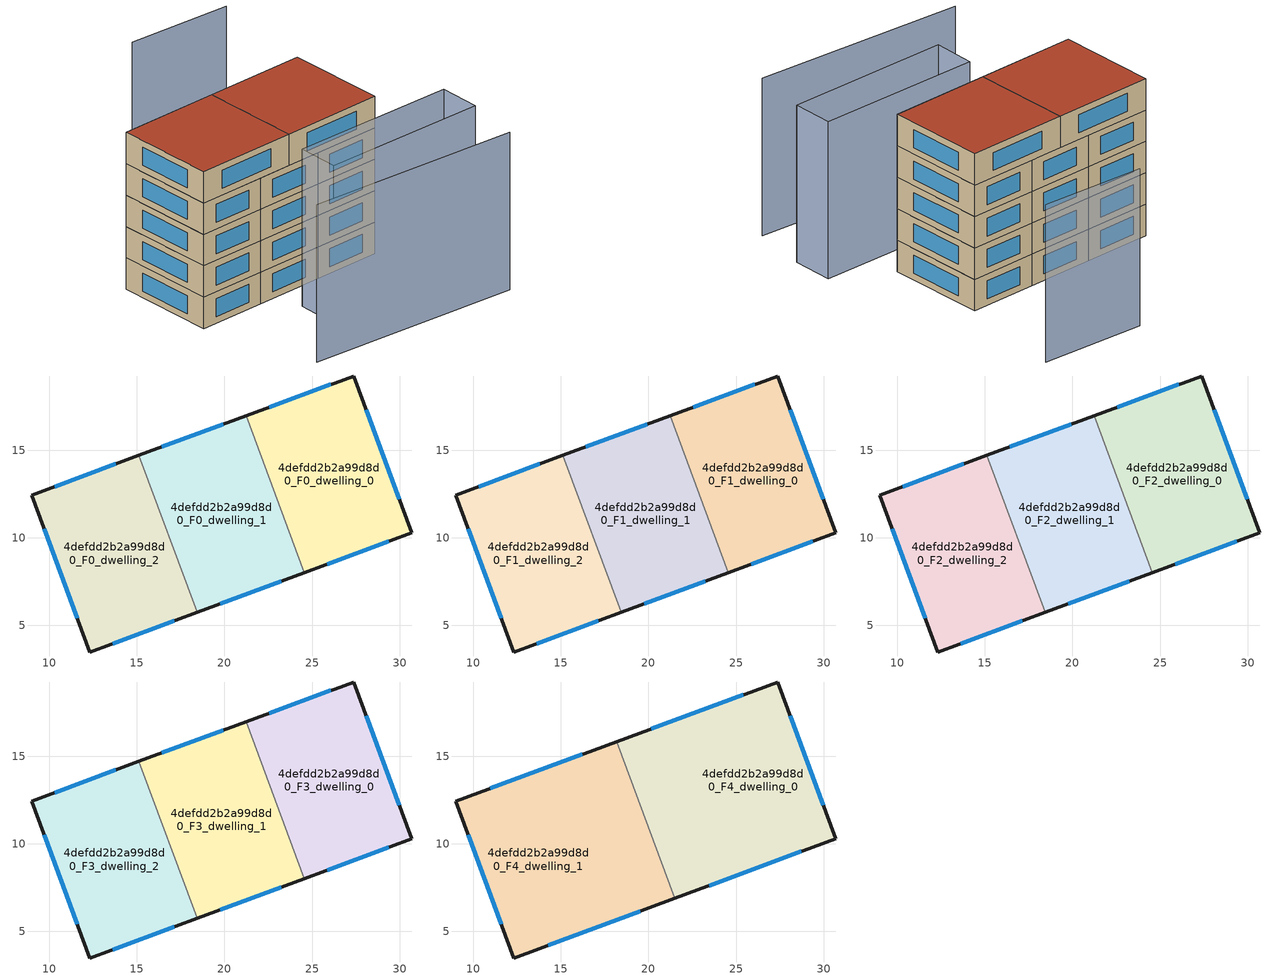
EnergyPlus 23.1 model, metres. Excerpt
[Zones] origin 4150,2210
4defdd2b2a99d8d0_F0_dwelling_0
 floor ground (EU_floor_Construction): 27.36,19.23 30.7,10.29 24.56,8.01 21.25,16.97 z0
 wall outside (EU_wall_Construction): 24.56,8.01 30.7,10.29 27.36,19.23 21.25,16.97 z0:3
 wall to 4defdd2b2a99d8d0_F0_dwelling_1 (EU_wall_Construction): 21.25,16.97 24.56,8.01 z0:3
 window (EU_Window_Construction): 26.05,18.74 22.56,17.45 / 29.98,12.2 28.08,17.31 / 25.88,8.5 29.38,9.8 z0.64:2.36
4defdd2b2a99d8d0_F0_dwelling_1
 floor ground (EU_floor_Construction): 21.25,16.97 24.56,8.01 18.44,5.75 15.12,14.7 z0
 wall outside (EU_wall_Construction): 18.44,5.75 24.56,8.01 / 21.25,16.97 15.12,14.7 z0:3
 wall to 4defdd2b2a99d8d0_F0_dwelling_2 (EU_wall_Construction): 15.12,14.7 18.44,5.75 z0:3
 window (EU_Window_Construction): 19.75,6.23 23.25,7.53 / 19.93,16.48 16.43,15.19 z0.64:2.36
4defdd2b2a99d8d0_F0_dwelling_2
 floor ground (EU_floor_Construction): 15.12,14.7 18.44,5.75 12.33,3.48 8.99,12.43 z0
 wall outside (EU_wall_Construction): 15.12,14.7 8.99,12.43 12.33,3.48 18.44,5.75 z0:3
 window (EU_Window_Construction): 13.64,3.97 17.13,5.26 / 9.71,10.52 11.61,5.4 / 13.81,14.22 10.3,12.92 z0.64:2.36
4defdd2b2a99d8d0_F1_dwelling_0
 floor to 4defdd2b2a99d8d0_F0_dwelling_0 (EU_floor_Construction): 27.36,19.23 30.7,10.29 24.56,8.01 21.25,16.97 z3
 wall outside (EU_wall_Construction): 24.56,8.01 30.7,10.29 27.36,19.23 21.25,16.97 z3:6
 wall to 4defdd2b2a99d8d0_F1_dwelling_1 (EU_wall_Construction): 21.25,16.97 24.56,8.01 z3:6
 window (EU_Window_Construction): 26.05,18.74 22.56,17.45 / 29.98,12.2 28.08,17.31 / 25.88,8.5 29.38,9.8 z3.64:5.36
4defdd2b2a99d8d0_F1_dwelling_1
 floor to 4defdd2b2a99d8d0_F0_dwelling_1 (EU_floor_Construction): 21.25,16.97 24.56,8.01 18.44,5.75 15.12,14.7 z3
 wall outside (EU_wall_Construction): 18.44,5.75 24.56,8.01 / 21.25,16.97 15.12,14.7 z3:6
 wall to 4defdd2b2a99d8d0_F1_dwelling_2 (EU_wall_Construction): 15.12,14.7 18.44,5.75 z3:6
 window (EU_Window_Construction): 19.75,6.23 23.25,7.53 / 19.93,16.48 16.43,15.19 z3.64:5.36
4defdd2b2a99d8d0_F1_dwelling_2
 floor to 4defdd2b2a99d8d0_F0_dwelling_2 (EU_floor_Construction): 15.12,14.7 18.44,5.75 12.33,3.48 8.99,12.43 z3
 wall outside (EU_wall_Construction): 15.12,14.7 8.99,12.43 12.33,3.48 18.44,5.75 z3:6
 window (EU_Window_Construction): 13.64,3.97 17.13,5.26 / 9.71,10.52 11.61,5.4 / 13.81,14.22 10.3,12.92 z3.64:5.36
4defdd2b2a99d8d0_F2_dwelling_0
 floor to 4defdd2b2a99d8d0_F1_dwelling_0 (EU_floor_Construction): 27.36,19.23 30.7,10.29 24.56,8.01 21.25,16.97 z6
 wall outside (EU_wall_Construction): 24.56,8.01 30.7,10.29 27.36,19.23 21.25,16.97 z6:9
 wall to 4defdd2b2a99d8d0_F2_dwelling_1 (EU_wall_Construction): 21.25,16.97 24.56,8.01 z6:9
 window (EU_Window_Construction): 26.05,18.74 22.56,17.45 / 29.98,12.2 28.08,17.31 / 25.88,8.5 29.38,9.8 z6.64:8.36
4defdd2b2a99d8d0_F2_dwelling_1
 floor to 4defdd2b2a99d8d0_F1_dwelling_1 (EU_floor_Construction): 21.25,16.97 24.56,8.01 18.44,5.75 15.12,14.7 z6
 wall outside (EU_wall_Construction): 18.44,5.75 24.56,8.01 / 21.25,16.97 15.12,14.7 z6:9
 wall to 4defdd2b2a99d8d0_F2_dwelling_2 (EU_wall_Construction): 15.12,14.7 18.44,5.75 z6:9
 window (EU_Window_Construction): 19.75,6.23 23.25,7.53 / 19.93,16.48 16.43,15.19 z6.64:8.36
4defdd2b2a99d8d0_F2_dwelling_2
 floor to 4defdd2b2a99d8d0_F1_dwelling_2 (EU_floor_Construction): 15.12,14.7 18.44,5.75 12.33,3.48 8.99,12.43 z6
 wall outside (EU_wall_Construction): 15.12,14.7 8.99,12.43 12.33,3.48 18.44,5.75 z6:9
 window (EU_Window_Construction): 13.64,3.97 17.13,5.26 / 9.71,10.52 11.61,5.4 / 13.81,14.22 10.3,12.92 z6.64:8.36
4defdd2b2a99d8d0_F3_dwelling_0
 floor to 4defdd2b2a99d8d0_F2_dwelling_0 (EU_floor_Construction): 27.36,19.23 30.7,10.29 24.56,8.01 21.25,16.97 z9
 wall outside (EU_wall_Construction): 24.56,8.01 30.7,10.29 27.36,19.23 21.25,16.97 z9:12
 wall to 4defdd2b2a99d8d0_F3_dwelling_1 (EU_wall_Construction): 21.25,16.97 24.56,8.01 z9:12
 window (EU_Window_Construction): 26.05,18.74 22.56,17.45 / 29.98,12.2 28.08,17.31 / 25.88,8.5 29.38,9.8 z9.64:11.36
4defdd2b2a99d8d0_F3_dwelling_1
 floor to 4defdd2b2a99d8d0_F2_dwelling_1 (EU_floor_Construction): 21.25,16.97 24.56,8.01 18.44,5.75 15.12,14.7 z9
 wall outside (EU_wall_Construction): 18.44,5.75 24.56,8.01 / 21.25,16.97 15.12,14.7 z9:12
 wall to 4defdd2b2a99d8d0_F3_dwelling_2 (EU_wall_Construction): 15.12,14.7 18.44,5.75 z9:12
 window (EU_Window_Construction): 19.75,6.23 23.25,7.53 / 19.93,16.48 16.43,15.19 z9.64:11.36
4defdd2b2a99d8d0_F3_dwelling_2
 floor to 4defdd2b2a99d8d0_F2_dwelling_2 (EU_floor_Construction): 15.12,14.7 18.44,5.75 12.33,3.48 8.99,12.43 z9
 wall outside (EU_wall_Construction): 15.12,14.7 8.99,12.43 12.33,3.48 18.44,5.75 z9:12
 window (EU_Window_Construction): 13.64,3.97 17.13,5.26 / 9.71,10.52 11.61,5.4 / 13.81,14.22 10.3,12.92 z9.64:11.36
4defdd2b2a99d8d0_F4_dwelling_0
 floor to 4defdd2b2a99d8d0_F3_dwelling_0 (EU_floor_Construction): 27.36,19.23 30.7,10.29 24.56,8.01 21.25,16.97 z12
 floor to 4defdd2b2a99d8d0_F3_dwelling_1 (EU_floor_Construction): 21.25,16.97 24.56,8.01 21.5,6.88 18.18,15.83 z12
 wall outside (EU_wall_Construction): 21.5,6.88 30.7,10.29 27.36,19.23 18.18,15.83 z12:15
 wall to 4defdd2b2a99d8d0_F4_dwelling_1 (EU_wall_Construction): 18.18,15.83 21.5,6.88 z12:15
 window (EU_Window_Construction): 25.4,18.5 20.15,16.56 / 29.98,12.2 28.08,17.31 / 23.47,7.61 28.73,9.56 z12.64:14.36
 roof outside (EU_roof_Construction): 30.7,10.29 27.36,19.23 18.18,15.83 21.5,6.88 z15
4defdd2b2a99d8d0_F4_dwelling_1
 floor to 4defdd2b2a99d8d0_F3_dwelling_1 (EU_floor_Construction): 18.18,15.83 21.5,6.88 18.44,5.75 15.12,14.7 z12
 floor to 4defdd2b2a99d8d0_F3_dwelling_2 (EU_floor_Construction): 15.12,14.7 18.44,5.75 12.33,3.48 8.99,12.43 z12
 wall outside (EU_wall_Construction): 18.18,15.83 8.99,12.43 12.33,3.48 21.5,6.88 z12:15
 window (EU_Window_Construction): 14.29,4.21 19.54,6.15 / 9.71,10.52 11.61,5.4 / 16.21,15.1 10.96,13.16 z12.64:14.36
 roof outside (EU_roof_Construction): 21.5,6.88 18.18,15.83 8.99,12.43 12.33,3.48 z15
shading: 18.82,-5.6 38.71,0.01 / 25.35,29.86 15.6,26.98 / 21.47,3.98 36.57,9.24 / 36.57,9.24 37.88,5.49 / 37.88,5.49 22.77,0.23 / 22.77,0.23 21.47,3.98 z0:15
[Building]
EU S2 Campaign: North Axis=0; Terrain=City; Solar Distribution=FullExterior
[Site:Location]
Yerevan-Zvartnots.Intl.AP: Latitude=40.15; Longitude=44.383; Time Zone=4; Elevation=854
[SizingPeriod:WeatherFileDays]
AnnualSizingPeriod: Begin Month=1; Begin Day of Month=1; End Month=12; End Day of Month=31; Day of Week for Start Day=Monday; Use Weather File Daylight Saving Period=No; Use Weather File Rain and Snow Indicators=No
[MATERIAL]
EU_InternalMass_Material: Roughness=MediumRough; Thickness=0.1; Conductivity=1; Density=1800; Specific Heat=900; Thermal Absorptance=0.9; Solar Absorptance=0.7; Visible Absorptance=0.7
[MATERIAL:NOMASS] Roughness=MediumRough; Thermal Absorptance=0.9; Solar Absorptance=0.7; Visible Absorptance=0.7
Name | Thermal Resistance
EU_wall_NoMass | 1.05043
EU_roof_NoMass | 1.45357
EU_floor_NoMass | 0.478065
[WINDOWMATERIAL:SIMPLEGLAZINGSYSTEM]
EU_Window_SimpleGlazing: UFactor=2.5566; Solar Heat Gain Coefficient=0.75; Visible Transmittance=0.75
[CONSTRUCTION]
EU_wall_Construction: EU_wall_NoMass
EU_roof_Construction: EU_roof_NoMass
EU_floor_Construction: EU_floor_NoMass
EU_Window_Construction: EU_Window_SimpleGlazing
EU_InternalMass_Construction: EU_InternalMass_Material
[ZONE] Type=1; Multiplier=1; Ceiling Height=autocalculate; Floor Area=autocalculate; Part of Total Floor Area=Yes
Name | Volume
4defdd2b2a99d8d0_F0_dwelling_0; 4defdd2b2a99d8d0_F1_dwelling_0; 4defdd2b2a99d8d0_F2_dwelling_0; 4defdd2b2a99d8d0_F3_dwelling_0 | 187.015
4defdd2b2a99d8d0_F4_dwelling_0 | 280.552
4defdd2b2a99d8d0_F0_dwelling_1; 4defdd2b2a99d8d0_F1_dwelling_1; 4defdd2b2a99d8d0_F2_dwelling_1; 4defdd2b2a99d8d0_F3_dwelling_1 | 187.016
4defdd2b2a99d8d0_F4_dwelling_1 | 280.518
4defdd2b2a99d8d0_F0_dwelling_2; 4defdd2b2a99d8d0_F1_dwelling_2; 4defdd2b2a99d8d0_F2_dwelling_2; 4defdd2b2a99d8d0_F3_dwelling_2 | 187.038
[INTERNALMASS] Construction=EU_InternalMass_Construction
Name | Zone or ZoneList | Surface Area
4defdd2b2a99d8d0_F0_dwelling_0_EU_InternalMass | 4defdd2b2a99d8d0_F0_dwelling_0 | 62.3385
4defdd2b2a99d8d0_F0_dwelling_1_EU_InternalMass | 4defdd2b2a99d8d0_F0_dwelling_1 | 62.3389
4defdd2b2a99d8d0_F0_dwelling_2_EU_InternalMass | 4defdd2b2a99d8d0_F0_dwelling_2 | 62.3459
4defdd2b2a99d8d0_F1_dwelling_0_EU_InternalMass | 4defdd2b2a99d8d0_F1_dwelling_0 | 62.3385
4defdd2b2a99d8d0_F1_dwelling_1_EU_InternalMass | 4defdd2b2a99d8d0_F1_dwelling_1 | 62.3389
4defdd2b2a99d8d0_F1_dwelling_2_EU_InternalMass | 4defdd2b2a99d8d0_F1_dwelling_2 | 62.3459
4defdd2b2a99d8d0_F2_dwelling_0_EU_InternalMass | 4defdd2b2a99d8d0_F2_dwelling_0 | 62.3385
4defdd2b2a99d8d0_F2_dwelling_1_EU_InternalMass | 4defdd2b2a99d8d0_F2_dwelling_1 | 62.3389
4defdd2b2a99d8d0_F2_dwelling_2_EU_InternalMass | 4defdd2b2a99d8d0_F2_dwelling_2 | 62.3459
4defdd2b2a99d8d0_F3_dwelling_0_EU_InternalMass | 4defdd2b2a99d8d0_F3_dwelling_0 | 62.3385
4defdd2b2a99d8d0_F3_dwelling_1_EU_InternalMass | 4defdd2b2a99d8d0_F3_dwelling_1 | 62.3389
4defdd2b2a99d8d0_F3_dwelling_2_EU_InternalMass | 4defdd2b2a99d8d0_F3_dwelling_2 | 62.3459
4defdd2b2a99d8d0_F4_dwelling_0_EU_InternalMass | 4defdd2b2a99d8d0_F4_dwelling_0 | 93.5172
4defdd2b2a99d8d0_F4_dwelling_1_EU_InternalMass | 4defdd2b2a99d8d0_F4_dwelling_1 | 93.5057
[OTHEREQUIPMENT] Fuel Type=Electricity; Design Level Calculation Method=Watts/Area; Power per Zone Floor Area=1; Fraction Latent=0; Fraction Radiant=0; Fraction Lost=0; Carbon Dioxide Generation Rate=0; EndUse Subcategory=EU_Step8_InternalGains
Name | Zone or ZoneList or Space or SpaceList | Schedule
EU_Step8_InternalGain_4defdd2b2a99d8d0_F0_dwelling_0_f000 | 4defdd2b2a99d8d0_F0_dwelling_0 | EU_Step8_GainSchedule_4defdd2b2a99d8d0_F0_dwelling_0_f000
EU_Step8_InternalGain_4defdd2b2a99d8d0_F0_dwelling_1_f000 | 4defdd2b2a99d8d0_F0_dwelling_1 | EU_Step8_GainSchedule_4defdd2b2a99d8d0_F0_dwelling_1_f000
EU_Step8_InternalGain_4defdd2b2a99d8d0_F0_dwelling_2_f000 | 4defdd2b2a99d8d0_F0_dwelling_2 | EU_Step8_GainSchedule_4defdd2b2a99d8d0_F0_dwelling_2_f000
EU_Step8_InternalGain_4defdd2b2a99d8d0_F1_dwelling_0_f000 | 4defdd2b2a99d8d0_F1_dwelling_0 | EU_Step8_GainSchedule_4defdd2b2a99d8d0_F1_dwelling_0_f000
EU_Step8_InternalGain_4defdd2b2a99d8d0_F1_dwelling_1_f000 | 4defdd2b2a99d8d0_F1_dwelling_1 | EU_Step8_GainSchedule_4defdd2b2a99d8d0_F1_dwelling_1_f000
EU_Step8_InternalGain_4defdd2b2a99d8d0_F1_dwelling_2_f000 | 4defdd2b2a99d8d0_F1_dwelling_2 | EU_Step8_GainSchedule_4defdd2b2a99d8d0_F1_dwelling_2_f000
EU_Step8_InternalGain_4defdd2b2a99d8d0_F2_dwelling_0_f000 | 4defdd2b2a99d8d0_F2_dwelling_0 | EU_Step8_GainSchedule_4defdd2b2a99d8d0_F2_dwelling_0_f000
EU_Step8_InternalGain_4defdd2b2a99d8d0_F2_dwelling_1_f000 | 4defdd2b2a99d8d0_F2_dwelling_1 | EU_Step8_GainSchedule_4defdd2b2a99d8d0_F2_dwelling_1_f000
EU_Step8_InternalGain_4defdd2b2a99d8d0_F2_dwelling_2_f000 | 4defdd2b2a99d8d0_F2_dwelling_2 | EU_Step8_GainSchedule_4defdd2b2a99d8d0_F2_dwelling_2_f000
EU_Step8_InternalGain_4defdd2b2a99d8d0_F3_dwelling_0_f000 | 4defdd2b2a99d8d0_F3_dwelling_0 | EU_Step8_GainSchedule_4defdd2b2a99d8d0_F3_dwelling_0_f000
EU_Step8_InternalGain_4defdd2b2a99d8d0_F3_dwelling_1_f000 | 4defdd2b2a99d8d0_F3_dwelling_1 | EU_Step8_GainSchedule_4defdd2b2a99d8d0_F3_dwelling_1_f000
EU_Step8_InternalGain_4defdd2b2a99d8d0_F3_dwelling_2_f000 | 4defdd2b2a99d8d0_F3_dwelling_2 | EU_Step8_GainSchedule_4defdd2b2a99d8d0_F3_dwelling_2_f000
EU_Step8_InternalGain_4defdd2b2a99d8d0_F4_dwelling_0_f000 | 4defdd2b2a99d8d0_F4_dwelling_0 | EU_Step8_GainSchedule_4defdd2b2a99d8d0_F4_dwelling_0_f000
EU_Step8_InternalGain_4defdd2b2a99d8d0_F4_dwelling_1_f000 | 4defdd2b2a99d8d0_F4_dwelling_1 | EU_Step8_GainSchedule_4defdd2b2a99d8d0_F4_dwelling_1_f000
[ZONEVENTILATION:DESIGNFLOWRATE] Schedule=EU_AlwaysOn; Design Flow Rate Calculation Method=AirChanges/Hour; Air Changes per Hour=0.557805; Ventilation Type=Natural; Fan Pressure Rise=0; Fan Total Efficiency=1; Constant Term Coefficient=1; Temperature Term Coefficient=0; Velocity Term Coefficient=0; Velocity Squared Term Coefficient=0; Minimum Indoor Temperature=-100; Maximum Indoor Temperature=100; Delta Temperature=-100; Minimum Outdoor Temperature=-100; Maximum Outdoor Temperature=100; Maximum Wind Speed=40
Name | Zone or ZoneList or Space or SpaceList
EU_ConstantAir_4defdd2b2a99d8d0_F0_dwelling_0 | 4defdd2b2a99d8d0_F0_dwelling_0
EU_ConstantAir_4defdd2b2a99d8d0_F0_dwelling_1 | 4defdd2b2a99d8d0_F0_dwelling_1
EU_ConstantAir_4defdd2b2a99d8d0_F0_dwelling_2 | 4defdd2b2a99d8d0_F0_dwelling_2
EU_ConstantAir_4defdd2b2a99d8d0_F1_dwelling_0 | 4defdd2b2a99d8d0_F1_dwelling_0
EU_ConstantAir_4defdd2b2a99d8d0_F1_dwelling_1 | 4defdd2b2a99d8d0_F1_dwelling_1
EU_ConstantAir_4defdd2b2a99d8d0_F1_dwelling_2 | 4defdd2b2a99d8d0_F1_dwelling_2
EU_ConstantAir_4defdd2b2a99d8d0_F2_dwelling_0 | 4defdd2b2a99d8d0_F2_dwelling_0
EU_ConstantAir_4defdd2b2a99d8d0_F2_dwelling_1 | 4defdd2b2a99d8d0_F2_dwelling_1
EU_ConstantAir_4defdd2b2a99d8d0_F2_dwelling_2 | 4defdd2b2a99d8d0_F2_dwelling_2
EU_ConstantAir_4defdd2b2a99d8d0_F3_dwelling_0 | 4defdd2b2a99d8d0_F3_dwelling_0
EU_ConstantAir_4defdd2b2a99d8d0_F3_dwelling_1 | 4defdd2b2a99d8d0_F3_dwelling_1
EU_ConstantAir_4defdd2b2a99d8d0_F3_dwelling_2 | 4defdd2b2a99d8d0_F3_dwelling_2
EU_ConstantAir_4defdd2b2a99d8d0_F4_dwelling_0 | 4defdd2b2a99d8d0_F4_dwelling_0
EU_ConstantAir_4defdd2b2a99d8d0_F4_dwelling_1 | 4defdd2b2a99d8d0_F4_dwelling_1
[HVACTEMPLATE:THERMOSTAT] Constant Heating Setpoint=20; Constant Cooling Setpoint=50
EU_HeatOnly_4defdd2b2a99d8d0_F0_dwelling_0; EU_HeatOnly_4defdd2b2a99d8d0_F0_dwelling_1; EU_HeatOnly_4defdd2b2a99d8d0_F0_dwelling_2; EU_HeatOnly_4defdd2b2a99d8d0_F1_dwelling_0; EU_HeatOnly_4defdd2b2a99d8d0_F1_dwelling_1; EU_HeatOnly_4defdd2b2a99d8d0_F1_dwelling_2; EU_HeatOnly_4defdd2b2a99d8d0_F2_dwelling_0; EU_HeatOnly_4defdd2b2a99d8d0_F2_dwelling_1; EU_HeatOnly_4defdd2b2a99d8d0_F2_dwelling_2; EU_HeatOnly_4defdd2b2a99d8d0_F3_dwelling_0; EU_HeatOnly_4defdd2b2a99d8d0_F3_dwelling_1; EU_HeatOnly_4defdd2b2a99d8d0_F3_dwelling_2; EU_HeatOnly_4defdd2b2a99d8d0_F4_dwelling_0; EU_HeatOnly_4defdd2b2a99d8d0_F4_dwelling_1
[HVACTEMPLATE:ZONE:IDEALLOADSAIRSYSTEM] System Availability Schedule=EU_AlwaysOn; Maximum Heating Supply Air Temperature=50; Minimum Cooling Supply Air Temperature=13; Maximum Heating Supply Air Humidity Ratio=0.0156; Minimum Cooling Supply Air Humidity Ratio=0.0077; Heating Limit=NoLimit; Cooling Limit=NoLimit; Heating Availability Schedule=EU_AlwaysOn; Cooling Availability Schedule=EU_CoolingOff; Dehumidification Control Type=ConstantSensibleHeatRatio; Cooling Sensible Heat Ratio=0.7; Dehumidification Setpoint=60; Humidification Control Type=None; Humidification Setpoint=30; Outdoor Air Method=None; Outdoor Air Flow Rate per Person=0.00944; Outdoor Air Flow Rate per Zone Floor Area=0; Outdoor Air Flow Rate per Zone=0; Demand Controlled Ventilation Type=None; Outdoor Air Economizer Type=NoEconomizer; Heat Recovery Type=None; Sensible Heat Recovery Effectiveness=0.7; Latent Heat Recovery Effectiveness=0.65
Name | Template Thermostat
4defdd2b2a99d8d0_F0_dwelling_0 | EU_HeatOnly_4defdd2b2a99d8d0_F0_dwelling_0
4defdd2b2a99d8d0_F0_dwelling_1 | EU_HeatOnly_4defdd2b2a99d8d0_F0_dwelling_1
4defdd2b2a99d8d0_F0_dwelling_2 | EU_HeatOnly_4defdd2b2a99d8d0_F0_dwelling_2
4defdd2b2a99d8d0_F1_dwelling_0 | EU_HeatOnly_4defdd2b2a99d8d0_F1_dwelling_0
4defdd2b2a99d8d0_F1_dwelling_1 | EU_HeatOnly_4defdd2b2a99d8d0_F1_dwelling_1
4defdd2b2a99d8d0_F1_dwelling_2 | EU_HeatOnly_4defdd2b2a99d8d0_F1_dwelling_2
4defdd2b2a99d8d0_F2_dwelling_0 | EU_HeatOnly_4defdd2b2a99d8d0_F2_dwelling_0
4defdd2b2a99d8d0_F2_dwelling_1 | EU_HeatOnly_4defdd2b2a99d8d0_F2_dwelling_1
4defdd2b2a99d8d0_F2_dwelling_2 | EU_HeatOnly_4defdd2b2a99d8d0_F2_dwelling_2
4defdd2b2a99d8d0_F3_dwelling_0 | EU_HeatOnly_4defdd2b2a99d8d0_F3_dwelling_0
4defdd2b2a99d8d0_F3_dwelling_1 | EU_HeatOnly_4defdd2b2a99d8d0_F3_dwelling_1
4defdd2b2a99d8d0_F3_dwelling_2 | EU_HeatOnly_4defdd2b2a99d8d0_F3_dwelling_2
4defdd2b2a99d8d0_F4_dwelling_0 | EU_HeatOnly_4defdd2b2a99d8d0_F4_dwelling_0
4defdd2b2a99d8d0_F4_dwelling_1 | EU_HeatOnly_4defdd2b2a99d8d0_F4_dwelling_1
[SIZING:ZONE] Zone Cooling Design Supply Air Temperature Input Method=SupplyAirTemperature; Zone Cooling Design Supply Air Temperature=13; Zone Heating Design Supply Air Temperature Input Method=SupplyAirTemperature; Zone Heating Design Supply Air Temperature=50; Zone Cooling Design Supply Air Humidity Ratio=0.008; Zone Heating Design Supply Air Humidity Ratio=0.008; Cooling Design Air Flow Method=DesignDay; Cooling Design Air Flow Rate=0; Cooling Minimum Air Flow per Zone Floor Area=0.000762; Cooling Minimum Air Flow=0; Cooling Minimum Air Flow Fraction=0.2; Heating Design Air Flow Method=DesignDay; Heating Design Air Flow Rate=0; Heating Maximum Air Flow per Zone Floor Area=0.002032; Heating Maximum Air Flow=0.141576; Heating Maximum Air Flow Fraction=0.3; Account for Dedicated Outdoor Air System=No; Dedicated Outdoor Air System Control Strategy=NeutralSupplyAir; Dedicated Outdoor Air Low Setpoint Temperature for Design=autosize; Dedicated Outdoor Air High Setpoint Temperature for Design=autosize; Zone Load Sizing Method=Sensible Load Only No Latent Load; Zone Latent Cooling Design Supply Air Humidity Ratio Input Method=HumidityRatioDifference; Zone Cooling Design Supply Air Humidity Ratio Difference=0.005; Zone Latent Heating Design Supply Air Humidity Ratio Input Method=HumidityRatioDifference; Zone Humidification Design Supply Air Humidity Ratio Difference=0.005
4defdd2b2a99d8d0_F0_dwelling_0; 4defdd2b2a99d8d0_F0_dwelling_1; 4defdd2b2a99d8d0_F0_dwelling_2; 4defdd2b2a99d8d0_F1_dwelling_0; 4defdd2b2a99d8d0_F1_dwelling_1; 4defdd2b2a99d8d0_F1_dwelling_2; 4defdd2b2a99d8d0_F2_dwelling_0; 4defdd2b2a99d8d0_F2_dwelling_1; 4defdd2b2a99d8d0_F2_dwelling_2; 4defdd2b2a99d8d0_F3_dwelling_0; 4defdd2b2a99d8d0_F3_dwelling_1; 4defdd2b2a99d8d0_F3_dwelling_2; 4defdd2b2a99d8d0_F4_dwelling_0; 4defdd2b2a99d8d0_F4_dwelling_1
[SCHEDULE:CONSTANT]
Name | Hourly Value
EU_AlwaysOn | 1
EU_CoolingOff | 0
[SCHEDULE:FILE] Column Number=1; Rows to Skip at Top=0; Number of Hours of Data=8760; Column Separator=Comma; Interpolate to Timestep=No; Minutes per Item=60; Adjust Schedule for Daylight Savings=Yes
Name | File
EU_Step8_GainSchedule_4defdd2b2a99d8d0_F0_dwelling_0_f000 | ../../schedules/4defdd2b2a99d8d0/4defdd2b2a99d8d0_F0_dwelling_0_f000_gain.csv
EU_Step8_GainSchedule_4defdd2b2a99d8d0_F0_dwelling_1_f000 | ../../schedules/4defdd2b2a99d8d0/4defdd2b2a99d8d0_F0_dwelling_1_f000_gain.csv
EU_Step8_GainSchedule_4defdd2b2a99d8d0_F0_dwelling_2_f000 | ../../schedules/4defdd2b2a99d8d0/4defdd2b2a99d8d0_F0_dwelling_2_f000_gain.csv
EU_Step8_GainSchedule_4defdd2b2a99d8d0_F1_dwelling_0_f000 | ../../schedules/4defdd2b2a99d8d0/4defdd2b2a99d8d0_F1_dwelling_0_f000_gain.csv
EU_Step8_GainSchedule_4defdd2b2a99d8d0_F1_dwelling_1_f000 | ../../schedules/4defdd2b2a99d8d0/4defdd2b2a99d8d0_F1_dwelling_1_f000_gain.csv
EU_Step8_GainSchedule_4defdd2b2a99d8d0_F1_dwelling_2_f000 | ../../schedules/4defdd2b2a99d8d0/4defdd2b2a99d8d0_F1_dwelling_2_f000_gain.csv
EU_Step8_GainSchedule_4defdd2b2a99d8d0_F2_dwelling_0_f000 | ../../schedules/4defdd2b2a99d8d0/4defdd2b2a99d8d0_F2_dwelling_0_f000_gain.csv
EU_Step8_GainSchedule_4defdd2b2a99d8d0_F2_dwelling_1_f000 | ../../schedules/4defdd2b2a99d8d0/4defdd2b2a99d8d0_F2_dwelling_1_f000_gain.csv
EU_Step8_GainSchedule_4defdd2b2a99d8d0_F2_dwelling_2_f000 | ../../schedules/4defdd2b2a99d8d0/4defdd2b2a99d8d0_F2_dwelling_2_f000_gain.csv
EU_Step8_GainSchedule_4defdd2b2a99d8d0_F3_dwelling_0_f000 | ../../schedules/4defdd2b2a99d8d0/4defdd2b2a99d8d0_F3_dwelling_0_f000_gain.csv
EU_Step8_GainSchedule_4defdd2b2a99d8d0_F3_dwelling_1_f000 | ../../schedules/4defdd2b2a99d8d0/4defdd2b2a99d8d0_F3_dwelling_1_f000_gain.csv
EU_Step8_GainSchedule_4defdd2b2a99d8d0_F3_dwelling_2_f000 | ../../schedules/4defdd2b2a99d8d0/4defdd2b2a99d8d0_F3_dwelling_2_f000_gain.csv
EU_Step8_GainSchedule_4defdd2b2a99d8d0_F4_dwelling_0_f000 | ../../schedules/4defdd2b2a99d8d0/4defdd2b2a99d8d0_F4_dwelling_0_f000_gain.csv
EU_Step8_GainSchedule_4defdd2b2a99d8d0_F4_dwelling_1_f000 | ../../schedules/4defdd2b2a99d8d0/4defdd2b2a99d8d0_F4_dwelling_1_f000_gain.csv
